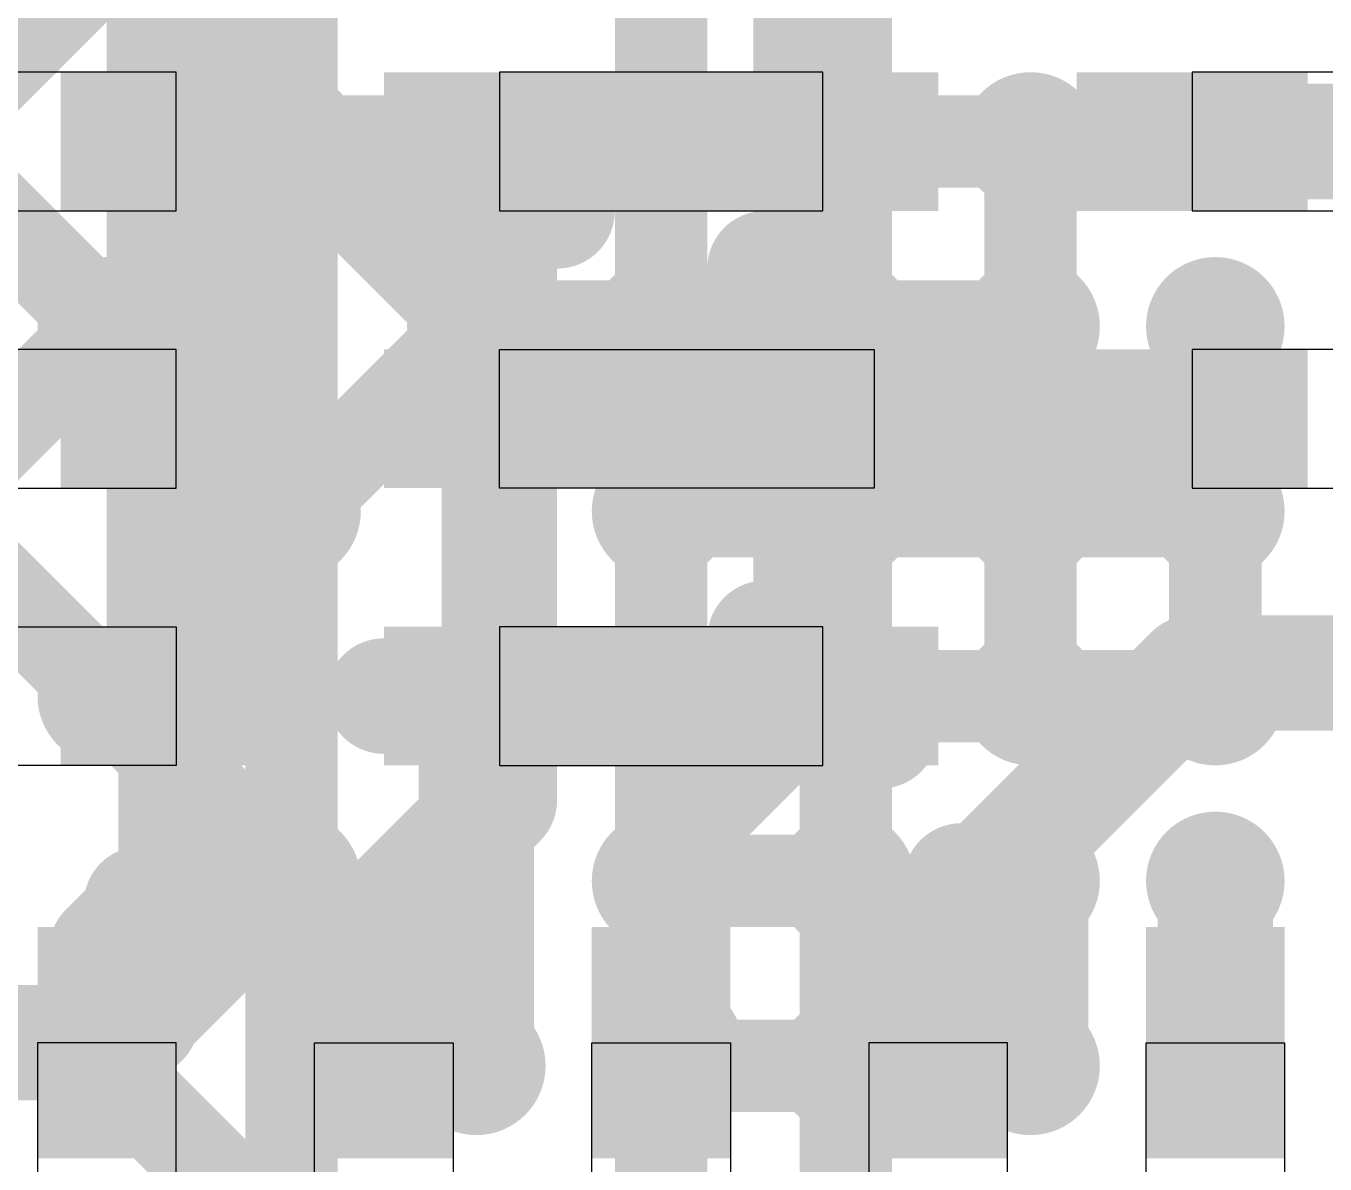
# Model space of a CAD drawing. Header units: millimetres. Extents: x 15 to 122, y 23 to 96.
# Drawn here: x 58.825 to 61.638, y 58.388 to 60.85 of the extents above; entities that cross this region are included whole.
import ezdxf

# ---------------------------------------------------------------- set-up
doc = ezdxf.new("R2010")
doc.units = ezdxf.units.MM
for name, color, linetype in [('Bottom Modules', 3, 'Continuous'), ('BottomLayer', 5, 'Continuous'), ('BottomPaste', 16, 'Continuous'), ('TopLayer', 1, 'Continuous'), ('TopPaste', 8, 'Continuous'), ('TopSolder', 216, 'Continuous')]:
    doc.layers.add(name, color=color, linetype=linetype)

msp = doc.modelspace()

# ---------------------------------------------------------------- linework, layer by layer
at = {"layer": 'Bottom Modules'}
for points in [[(58.44999994, 60.75000296), (58.44999994, 60.45000356), (59.15000108, 60.45000356), (59.15000108, 60.75000296)], [(59.84999968, 60.75000296), (59.84999968, 60.45000356), (60.55000081999999, 60.45000356), (60.55000081999999, 60.75000296)], [(62.05000036, 60.45000356), (62.05000036, 60.75000296), (61.34999922, 60.75000296), (61.34999922, 60.45000356)], [(58.44999994, 60.15000415999999), (58.44999994, 59.85000476), (59.15000108, 59.85000476), (59.15000108, 60.15000415999999)], [(60.66131035795699, 60.15000415999999), (60.66131035795699, 59.85000476), (59.84999968, 59.85000476), (59.84999968, 60.15000415999999)], [(61.35002208, 60.15000924), (61.35002208, 59.85000984), (62.04999528, 59.85000984), (62.04999528, 60.15000924)], [(59.15000108, 59.55000282), (59.15000108, 59.25000342), (58.44999994, 59.25000342), (58.44999994, 59.55000282)], [(59.84999968, 59.55000282), (59.84999968, 59.25000342), (60.55000081999999, 59.25000342), (60.55000081999999, 59.55000282)], [(59.14999854, 57.95000094), (59.14999854, 58.65000207999999), (58.84999913999999, 58.65000207999999), (58.84999913999999, 57.95000094)], [(59.75000241999999, 58.65000462), (59.75000241999999, 57.95000347999999), (59.45000302, 57.95000347999999), (59.45000302, 58.65000462)], [(60.04999927999999, 57.95000094), (60.04999927999999, 58.65000207999999), (60.34999868, 58.65000207999999), (60.34999868, 57.95000094)], [(60.95000255999999, 57.95000347999999), (60.95000255999999, 58.65000462), (60.65000316, 58.65000462), (60.65000316, 57.95000347999999)], [(61.5500039, 58.65000462), (61.5500039, 57.95000347999999), (61.2500045, 57.95000347999999), (61.2500045, 58.65000462)]]:
    msp.add_lwpolyline(points, close=True, dxfattribs=at)
at = {"layer": 'BottomLayer'}
for points, const_width in [([(59.15000108, 60.60000325999999), (59.15000108, 61.7000036)], 0.2999994), ([(60.55000081999999, 60.60000325999999), (60.55000081999999, 61.14999962)], 0.2999994), ([(60.55000081999999, 60.325), (60.55000081999999, 60.60000325999999)], 0.2999994), ([(59.15000108, 60.00000446), (59.15000108, 60.5749995)], 0.2999994), ([(59.15000108, 60.5749995), (59.15000108, 60.60000325999999)], 0.2499995), ([(59.84999968, 60.00000446), (59.84999968, 60.60000325999999)], 0.2499995), ([(61.22500328, 60.60000072), (61.22500582, 60.60000325999999)], 0.2499995), ([(61.22500582, 60.60000325999999), (61.34999921999999, 60.60000325999999)], 0.2499995), ([(61.34999921999999, 60.60000325999999), (61.49999892, 60.60000325999999)], 0.2499995), ([(61.49999892, 60.60000325999999), (61.50000146, 60.60000072)], 0.2499995), ([(61.49999892, 60.60000325999999), (61.50000146, 60.60000325999999)], 0.2499995), ([(60.55000081999999, 60.00000446), (60.55000081999999, 60.325)], 0.2999994), ([(59.15000108, 59.40000311999999), (59.15000108, 60.00000446)], 0.2999994), ([(60.55000081999999, 60.00000446), (60.5500059, 60.00000953999999)], 0.2999994), ([(60.55000081999999, 59.5250016), (60.55000081999999, 60.00000446)], 0.2999994), ([(60.5500059, 60.00000953999999), (61.35002208, 60.00000953999999)], 0.2999994), ([(59.84999968, 59.40000311999999), (59.84999968, 60.00000446)], 0.2499995), ([(60.55000081999999, 59.40000311999999), (60.55000081999999, 59.5250016)], 0.2999994), ([(60.80000286, 58.90000157999999), (61.35000176, 59.45000048)], 0.2499995), ([(61.35000176, 59.45000048), (61.82500208, 59.45000048)], 0.2499995), ([(59.15000108, 59.00000137999999), (59.15000108, 59.40000311999999)], 0.2499995), ([(59.84999968, 59.17499976), (59.84999968, 59.40000311999999)], 0.2499995), ([(60.19999898, 59.05000128), (60.55000081999999, 59.40000311999999)], 0.1999996), ([(59.60000017999999, 58.92500026), (59.84999968, 59.17499976)], 0.2499995), ([(60.19999898, 58.77500056), (60.19999898, 59.05000128)], 0.1999996), ([(58.99999884, 58.84999913999999), (59.15000108, 59.00000137999999)], 0.2499995), ([(61.4000042, 58.7750031), (61.4000042, 58.97500015999999)], 0.2499995), ([(59.60000017999999, 58.67500076), (59.60000017999999, 58.92500026)], 0.2499995), ([(60.80000286, 58.7750031), (60.80000286, 58.90000157999999)], 0.2499995), ([(59.60000017999999, 58.65000715999999), (59.60000017999999, 58.67500076)], 0.2499995), ([(58.3999975, 58.65000208), (58.99999884, 58.65000208)], 0.2499995), ([(59.60000017999999, 58.65000715999999), (59.60000272, 58.65000462)], 0.2499995)]:
    msp.add_lwpolyline(points, dxfattribs=dict(at, const_width=const_width))
for points, const_width in [([(59.0750025, 60.60000325999999, 1), (59.22499965999999, 60.60000325999999, 1)], 0.1499997), ([(59.0750025, 60.5749995, 1), (59.22499965999999, 60.5749995, 1)], 0.1499997), ([(59.08750183999999, 60.60000325999999, 1), (59.21250032, 60.60000325999999, 1)], 0.12499848), ([(59.78750044, 60.60000325999999, 1), (59.91249892, 60.60000325999999, 1)], 0.12499848), ([(60.47500223999999, 60.60000325999999, 1), (60.6249994, 60.60000325999999, 1)], 0.1499997), ([(60.47500223999999, 60.60000325999999, 1), (60.6249994, 60.60000325999999, 1)], 0.1499997), ([(60.5625027, 60.62500194, 1), (60.68750118, 60.62500194, 1)], 0.12499848), ([(61.16250403999999, 60.60000072, 1), (61.28750252, 60.60000072, 1)], 0.12499848), ([(61.16250403999999, 60.60000072, 1), (61.28750252, 60.60000072, 1)], 0.12499848), ([(61.16250658, 60.60000325999999, 1), (61.28750505999999, 60.60000325999999, 1)], 0.12499848), ([(61.16250658, 60.60000325999999, 1), (61.28750505999999, 60.60000325999999, 1)], 0.12499848), ([(61.28749998, 60.60000325999999, 1), (61.41249845999999, 60.60000325999999, 1)], 0.12499848), ([(61.28749998, 60.60000325999999, 1), (61.41249845999999, 60.60000325999999, 1)], 0.12499848), ([(61.43749967999999, 60.60000325999999, 1), (61.56249816, 60.60000325999999, 1)], 0.12499848), ([(61.43749967999999, 60.60000325999999, 1), (61.56249816, 60.60000325999999, 1)], 0.12499848), ([(61.43749967999999, 60.60000325999999, 1), (61.56249816, 60.60000325999999, 1)], 0.12499848), ([(61.43750222, 60.60000325999999, 1), (61.56250069999999, 60.60000325999999, 1)], 0.12499848), ([(61.43750222, 60.60000072, 1), (61.56250069999999, 60.60000072, 1)], 0.12499848), ([(61.43750222, 60.60000072, 1), (61.56250069999999, 60.60000072, 1)], 0.12499848), ([(58.96250082, 60.57500203999999, 1), (59.0874993, 60.57500203999999, 1)], 0.12499848), ([(59.08750183999999, 60.5749995, 1), (59.21250032, 60.5749995, 1)], 0.12499848), ([(59.63750074, 60.45000101999999, 1), (59.76249922, 60.45000101999999, 1)], 0.12499848), ([(59.91250145999999, 60.45000101999999, 1), (60.03749994, 60.45000101999999, 1)], 0.12499848), ([(60.47500223999999, 60.325, 1), (60.6249994, 60.325, 1)], 0.1499997), ([(60.47500223999999, 60.325, 1), (60.6249994, 60.325, 1)], 0.1499997), ([(60.36250055999999, 60.325, 1), (60.48749904, 60.325, 1)], 0.12499848), ([(59.23750154, 60.10000171999999, 1), (59.36250002, 60.10000171999999, 1)], 0.12499848), ([(60.63750128, 60.10000171999999, 1), (60.76249976, 60.10000171999999, 1)], 0.12499848), ([(59.0750025, 60.00000446, 1), (59.22499965999999, 60.00000446, 1)], 0.1499997), ([(59.0750025, 60.00000446, 1), (59.22499965999999, 60.00000446, 1)], 0.1499997), ([(60.47500223999999, 60.00000446, 1), (60.6249994, 60.00000446, 1)], 0.1499997), ([(60.47500223999999, 60.00000446, 1), (60.6249994, 60.00000446, 1)], 0.1499997), ([(60.47500223999999, 60.00000446, 1), (60.6249994, 60.00000446, 1)], 0.1499997), ([(60.47500732, 60.00000953999999, 1), (60.62500447999999, 60.00000953999999, 1)], 0.1499997), ([(60.47500732, 60.00000953999999, 1), (60.62500447999999, 60.00000953999999, 1)], 0.1499997), ([(61.26252161999999, 60.02500822, 1), (61.3875201, 60.02500822, 1)], 0.12499848), ([(61.2750235, 60.00000953999999, 1), (61.42502065999999, 60.00000953999999, 1)], 0.1499997), ([(59.63750074, 60.00000192, 1), (59.76249922, 60.00000192, 1)], 0.12499848), ([(59.78750044, 60.00000446, 1), (59.91249892, 60.00000446, 1)], 0.12499848), ([(59.78750044, 60.00000446, 1), (59.91249892, 60.00000446, 1)], 0.12499848), ([(59.91250145999999, 60.00000192, 1), (60.03749994, 60.00000192, 1)], 0.12499848), ([(60.48749904, 59.74999988, 1), (60.61249752, 59.74999988, 1)], 0.12499848), ([(59.13750174, 59.6250014, 1), (59.26250022, 59.6250014, 1)], 0.12499848), ([(60.47500223999999, 59.5250016, 1), (60.6249994, 59.5250016, 1)], 0.1499997), ([(60.47500223999999, 59.5250016, 1), (60.6249994, 59.5250016, 1)], 0.1499997), ([(60.36250055999999, 59.5250016, 1), (60.48749904, 59.5250016, 1)], 0.12499848), ([(61.28750252, 59.45000048, 1), (61.412501, 59.45000048, 1)], 0.12499848), ([(61.28750252, 59.45000048, 1), (61.412501, 59.45000048, 1)], 0.12499848), ([(58.96250082, 59.4250018, 1), (59.0874993, 59.4250018, 1)], 0.12499848), ([(59.0750025, 59.40000311999999, 1), (59.22499965999999, 59.40000311999999, 1)], 0.1499997), ([(60.47500223999999, 59.40000311999999, 1), (60.6249994, 59.40000311999999, 1)], 0.1499997), ([(59.08750183999999, 59.40000311999999, 1), (59.21250032, 59.40000311999999, 1)], 0.12499848), ([(59.53750093999999, 59.40000058, 1), (59.66249942, 59.40000058, 1)], 0.12499848), ([(59.78750044, 59.40000311999999, 1), (59.91249892, 59.40000311999999, 1)], 0.12499848), ([(59.78750044, 59.40000311999999, 1), (59.91249892, 59.40000311999999, 1)], 0.12499848), ([(59.78750044, 59.40000311999999, 1), (59.91249892, 59.40000311999999, 1)], 0.12499848), ([(60.50000092, 59.40000311999999, 1), (60.60000072, 59.40000311999999, 1)], 0.0999998), ([(60.6125026, 59.325002, 1), (60.73750107999999, 59.325002, 1)], 0.12499848), ([(59.78750044, 59.17499976, 1), (59.91249892, 59.17499976, 1)], 0.12499848), ([(59.78750044, 59.17499976, 1), (59.91249892, 59.17499976, 1)], 0.12499848), ([(60.14999907999999, 59.05000128, 1), (60.24999888, 59.05000128, 1)], 0.0999998), ([(60.14999907999999, 59.05000128, 1), (60.24999888, 59.05000128, 1)], 0.0999998), ([(59.08750183999999, 59.00000137999999, 1), (59.21250032, 59.00000137999999, 1)], 0.12499848), ([(59.08750183999999, 59.00000137999999, 1), (59.21250032, 59.00000137999999, 1)], 0.12499848), ([(60.18750218, 59.00000137999999, 1), (60.31250066, 59.00000137999999, 1)], 0.12499848), ([(60.78750098, 58.99999884, 1), (60.91249946, 58.99999884, 1)], 0.12499848), ([(61.33750242, 58.97500015999999, 1), (61.46250089999999, 58.97500015999999, 1)], 0.12499848), ([(61.33750496, 58.97500015999999, 1), (61.46250344, 58.97500015999999, 1)], 0.12499848), ([(59.01250072, 58.95000148, 1), (59.13749919999999, 58.95000148, 1)], 0.12499848), ([(59.53750093999999, 58.92500026, 1), (59.66249942, 58.92500026, 1)], 0.12499848), ([(59.53750093999999, 58.92500026, 1), (59.66249942, 58.92500026, 1)], 0.12499848), ([(59.53750093999999, 58.92500026, 1), (59.66249942, 58.92500026, 1)], 0.12499848), ([(60.73750362, 58.90000157999999, 1), (60.86250209999999, 58.90000157999999, 1)], 0.12499848), ([(60.73750362, 58.90000157999999, 1), (60.86250209999999, 58.90000157999999, 1)], 0.12499848), ([(58.9374996, 58.84999913999999, 1), (59.06249808, 58.84999913999999, 1)], 0.12499848), ([(60.6625025, 58.77500056, 1), (60.78750098, 58.77500056, 1)], 0.12499848), ([(60.73750362, 58.7750031, 1), (60.86250209999999, 58.7750031, 1)], 0.12499848), ([(61.33750496, 58.7750031, 1), (61.46250344, 58.7750031, 1)], 0.12499848), ([(60.14999907999999, 58.77500056, 1), (60.24999888, 58.77500056, 1)], 0.0999998), ([(59.01250072, 58.70000198, 1), (59.13749919999999, 58.70000198, 1)], 0.12499848), ([(59.53750093999999, 58.67500076, 1), (59.66249942, 58.67500076, 1)], 0.12499848), ([(59.53750093999999, 58.67500076, 1), (59.66249942, 58.67500076, 1)], 0.12499848), ([(59.53750093999999, 58.67500076, 1), (59.66249942, 58.67500076, 1)], 0.12499848), ([(58.9374996, 58.65000208, 1), (59.06249808, 58.65000208, 1)], 0.12499848), ([(59.53750093999999, 58.65000715999999, 1), (59.66249942, 58.65000715999999, 1)], 0.12499848), ([(59.53750093999999, 58.65000715999999, 1), (59.66249942, 58.65000715999999, 1)], 0.12499848), ([(59.53750348, 58.65000462, 1), (59.66250196, 58.65000462, 1)], 0.12499848), ([(60.18750218, 58.64999954, 1), (60.31250066, 58.64999954, 1)], 0.12499848)]:
    msp.add_lwpolyline(points, format="xyb", close=True, dxfattribs=dict(at, const_width=const_width))
for points in [[(59.40000058, 60.45000356), (59.40000058, 60.75000296), (58.90000157999999, 60.45000356), (58.90000157999999, 60.75000296)], [(60.09999918, 60.45000356), (60.09999918, 60.75000296), (59.60000017999999, 60.45000356), (59.60000017999999, 60.75000296)], [(60.80000032, 60.45000356), (60.80000032, 60.75000296), (60.30000132, 60.45000356), (60.30000132, 60.75000296)], [(61.59999871999999, 60.45000356), (61.59999871999999, 60.75000296), (61.09999972, 60.45000356), (61.09999972, 60.75000296)], [(59.40000058, 59.85000476), (59.40000058, 60.15000415999999), (58.90000157999999, 59.85000476), (58.90000157999999, 60.15000415999999)], [(60.09999918, 59.85000476), (60.09999918, 60.15000415999999), (59.60000017999999, 59.85000476), (59.60000017999999, 60.15000415999999)], [(60.80000032, 59.85000476), (60.80000032, 60.15000415999999), (60.30000132, 59.85000476), (60.30000132, 60.15000415999999)], [(61.10002257999999, 60.15000924), (61.10002257999999, 59.85000984), (61.60002158, 60.15000924), (61.60002158, 59.85000984)], [(59.40000058, 59.25000342), (59.40000058, 59.55000282), (58.90000157999999, 59.25000342), (58.90000157999999, 59.55000282)], [(60.09999918, 59.25000342), (60.09999918, 59.55000282), (59.60000017999999, 59.25000342), (59.60000017999999, 59.55000282)], [(60.80000032, 59.25000342), (60.80000032, 59.55000282), (60.30000132, 59.25000342), (60.30000132, 59.55000282)], [(59.14999854, 58.90000157999999), (58.84999913999999, 58.90000157999999), (59.14999854, 58.40000258), (58.84999913999999, 58.40000258)], [(59.45000302, 58.40000512), (59.75000241999999, 58.40000512), (59.45000302, 58.90000412), (59.75000241999999, 58.90000412)], [(60.34999868, 58.90000157999999), (60.04999927999999, 58.90000157999999), (60.34999868, 58.40000258), (60.04999927999999, 58.40000258)], [(60.65000316, 58.40000512), (60.95000255999999, 58.40000512), (60.65000316, 58.90000412), (60.95000255999999, 58.90000412)], [(61.2500045, 58.40000512), (61.5500039, 58.40000512), (61.2500045, 58.90000412), (61.5500039, 58.90000412)]]:
    msp.add_solid(points, dxfattribs=at)
at = {"layer": 'BottomPaste'}
for points in [[(59.40000058, 60.45000356), (59.40000058, 60.75000296), (58.90000157999999, 60.45000356), (58.90000157999999, 60.75000296)], [(59.40000058, 60.45000356), (59.40000058, 60.75000296), (58.90000157999999, 60.45000356), (58.90000157999999, 60.75000296)], [(60.09999918, 60.45000356), (60.09999918, 60.75000296), (59.60000017999999, 60.45000356), (59.60000017999999, 60.75000296)], [(60.09999918, 60.45000356), (60.09999918, 60.75000296), (59.60000017999999, 60.45000356), (59.60000017999999, 60.75000296)], [(60.80000032, 60.45000356), (60.80000032, 60.75000296), (60.30000132, 60.45000356), (60.30000132, 60.75000296)], [(60.80000032, 60.45000356), (60.80000032, 60.75000296), (60.30000132, 60.45000356), (60.30000132, 60.75000296)], [(61.59999871999999, 60.45000356), (61.59999871999999, 60.75000296), (61.09999972, 60.45000356), (61.09999972, 60.75000296)], [(61.59999871999999, 60.45000356), (61.59999871999999, 60.75000296), (61.09999972, 60.45000356), (61.09999972, 60.75000296)], [(59.40000058, 59.85000476), (59.40000058, 60.15000415999999), (58.90000157999999, 59.85000476), (58.90000157999999, 60.15000415999999)], [(59.40000058, 59.85000476), (59.40000058, 60.15000415999999), (58.90000157999999, 59.85000476), (58.90000157999999, 60.15000415999999)], [(60.09999918, 59.85000476), (60.09999918, 60.15000415999999), (59.60000017999999, 59.85000476), (59.60000017999999, 60.15000415999999)], [(60.09999918, 59.85000476), (60.09999918, 60.15000415999999), (59.60000017999999, 59.85000476), (59.60000017999999, 60.15000415999999)], [(60.80000032, 59.85000476), (60.80000032, 60.15000415999999), (60.30000132, 59.85000476), (60.30000132, 60.15000415999999)], [(60.80000032, 59.85000476), (60.80000032, 60.15000415999999), (60.30000132, 59.85000476), (60.30000132, 60.15000415999999)], [(61.10002257999999, 60.15000924), (61.10002257999999, 59.85000984), (61.60002158, 60.15000924), (61.60002158, 59.85000984)], [(61.10002257999999, 60.15000924), (61.10002257999999, 59.85000984), (61.60002158, 60.15000924), (61.60002158, 59.85000984)], [(59.40000058, 59.25000342), (59.40000058, 59.55000282), (58.90000157999999, 59.25000342), (58.90000157999999, 59.55000282)], [(59.40000058, 59.25000342), (59.40000058, 59.55000282), (58.90000157999999, 59.25000342), (58.90000157999999, 59.55000282)], [(60.09999918, 59.25000342), (60.09999918, 59.55000282), (59.60000017999999, 59.25000342), (59.60000017999999, 59.55000282)], [(60.09999918, 59.25000342), (60.09999918, 59.55000282), (59.60000017999999, 59.25000342), (59.60000017999999, 59.55000282)], [(60.80000032, 59.25000342), (60.80000032, 59.55000282), (60.30000132, 59.25000342), (60.30000132, 59.55000282)], [(60.80000032, 59.25000342), (60.80000032, 59.55000282), (60.30000132, 59.25000342), (60.30000132, 59.55000282)], [(59.14999854, 58.90000157999999), (58.84999913999999, 58.90000157999999), (59.14999854, 58.40000258), (58.84999913999999, 58.40000258)], [(59.14999854, 58.90000157999999), (58.84999913999999, 58.90000157999999), (59.14999854, 58.40000258), (58.84999913999999, 58.40000258)], [(59.45000302, 58.40000512), (59.75000241999999, 58.40000512), (59.45000302, 58.90000412), (59.75000241999999, 58.90000412)], [(59.45000302, 58.40000512), (59.75000241999999, 58.40000512), (59.45000302, 58.90000412), (59.75000241999999, 58.90000412)], [(60.34999868, 58.90000157999999), (60.04999927999999, 58.90000157999999), (60.34999868, 58.40000258), (60.04999927999999, 58.40000258)], [(60.34999868, 58.90000157999999), (60.04999927999999, 58.90000157999999), (60.34999868, 58.40000258), (60.04999927999999, 58.40000258)], [(60.65000316, 58.40000512), (60.95000255999999, 58.40000512), (60.65000316, 58.90000412), (60.95000255999999, 58.90000412)], [(60.65000316, 58.40000512), (60.95000255999999, 58.40000512), (60.65000316, 58.90000412), (60.95000255999999, 58.90000412)], [(61.2500045, 58.40000512), (61.5500039, 58.40000512), (61.2500045, 58.90000412), (61.5500039, 58.90000412)], [(61.2500045, 58.40000512), (61.5500039, 58.40000512), (61.2500045, 58.90000412), (61.5500039, 58.90000412)]]:
    msp.add_solid(points, dxfattribs=at)
at = {"layer": 'TopLayer'}
for points, const_width in [([(59.40000058, 60.60000325999999), (59.40000058, 61.40000165999999)], 0.1999996), ([(58.60000218, 60.60000325999999), (59.00000137999999, 61.00000246)], 0.1999996), ([(59.00000137999999, 61.00000246), (59.40000058, 60.60000325999999)], 0.1999996), ([(60.20000151999999, 60.60000325999999), (60.20000151999999, 61.00000246)], 0.1999996), ([(60.60000072, 60.60000325999999), (60.60000072, 61.00000246)], 0.1999996), ([(61.39999912, 60.60000325999999), (61.80000086, 60.60000325999999)], 0.2499995), ([(58.60000218, 60.60000325999999), (59.00000137999999, 60.20000151999999)], 0.1999996), ([(59.00000137999999, 60.20000151999999), (59.40000058, 60.60000072)], 0.1999996), ([(59.40000058, 60.60000072), (59.40000058, 60.60000325999999)], 0.1999996), ([(59.40000058, 60.60000325999999), (60.20000151999999, 60.60000325999999)], 0.1999996), ([(59.40000058, 59.80000485999999), (59.40000058, 60.60000072)], 0.1999996), ([(59.40000058, 60.60000072), (59.79999977999999, 60.20000151999999)], 0.1999996), ([(60.20000151999999, 60.20000151999999), (60.20000151999999, 60.60000325999999)], 0.1999996), ([(60.20000151999999, 60.60000325999999), (60.60000072, 60.60000325999999)], 0.1999996), ([(60.60000072, 60.60000325999999), (60.99999991999999, 60.60000325999999)], 0.1999996), ([(60.60000072, 60.20000151999999), (60.60000072, 60.60000325999999)], 0.1999996), ([(60.99999991999999, 60.20000151999999), (60.99999991999999, 60.60000325999999)], 0.1999996), ([(58.60000218, 59.80000232), (59.00000137999999, 60.20000151999999)], 0.1999996), ([(59.00000137999999, 60.20000151999999), (59.40000058, 59.80000232)], 0.1999996), ([(59.40000058, 59.80000232), (59.79999977999999, 60.20000151999999)], 0.1999996), ([(59.79999977999999, 60.20000151999999), (60.20000151999999, 60.20000151999999)], 0.1999996), ([(60.20000151999999, 59.80000232), (60.20000151999999, 60.20000151999999)], 0.1999996), ([(60.20000151999999, 60.20000151999999), (60.60000072, 60.20000151999999)], 0.1999996), ([(60.60000072, 60.20000151999999), (60.99999991999999, 60.20000151999999)], 0.1999996), ([(60.60000072, 59.80000232), (60.60000072, 60.20000151999999)], 0.1999996), ([(60.99999991999999, 59.80000232), (60.99999991999999, 60.20000151999999)], 0.1999996), ([(58.60000218, 59.80000232), (59.00000137999999, 59.40000311999999)], 0.1999996), ([(58.60000218, 59.80000232), (58.99999884, 59.40000311999999)], 0.1999996), ([(59.00000137999999, 59.40000311999999), (59.40000058, 59.80000232)], 0.1999996), ([(59.40000058, 59.80000232), (59.40000058, 59.80000485999999)], 0.1999996), ([(59.40000058, 59.00000392), (59.40000058, 59.80000232)], 0.1999996), ([(60.20000151999999, 59.40000311999999), (60.20000151999999, 59.80000232)], 0.1999996), ([(60.20000151999999, 59.80000232), (60.60000072, 59.80000232)], 0.1999996), ([(60.60000072, 59.80000232), (60.99999991999999, 59.80000232)], 0.1999996), ([(60.60000072, 59.40000311999999), (60.60000072, 59.80000232)], 0.1999996), ([(60.99999991999999, 59.40000311999999), (60.99999991999999, 59.80000232)], 0.1999996), ([(60.99999991999999, 59.80000232), (61.39999912, 59.80000232)], 0.1999996), ([(61.39999912, 59.40000311999999), (61.39999912, 59.80000232)], 0.1999996), ([(59.79999977999999, 59.15000362), (59.79999977999999, 59.40000311999999)], 0.2499995), ([(58.99999884, 59.40000311999999), (59.00000137999999, 59.40000311999999)], 0.1999996), ([(59.00000137999999, 59.40000311999999), (59.40000058, 59.00000137999999)], 0.1999996), ([(60.20000151999999, 59.00000137999999), (60.20000151999999, 59.40000311999999)], 0.1999996), ([(60.20000151999999, 59.40000311999999), (60.60000072, 59.40000311999999)], 0.1999996), ([(60.60000072, 59.40000311999999), (60.99999991999999, 59.40000311999999)], 0.1999996), ([(60.60000072, 59.00000137999999), (60.60000072, 59.40000311999999)], 0.1999996), ([(60.99999991999999, 59.40000311999999), (61.39999912, 59.40000311999999)], 0.1999996), ([(59.79999977999999, 58.60000218), (59.79999977999999, 59.15000362)], 0.2499995), ([(60.99999991999999, 58.60000218), (60.99999991999999, 59.00000137999999)], 0.2499995), ([(59.00000137999999, 58.60000218), (59.40000058, 59.00000137999999)], 0.1999996), ([(59.40000058, 59.00000137999999), (59.40000058, 59.00000392)], 0.1999996), ([(59.40000058, 58.20000297999999), (59.40000058, 59.00000137999999)], 0.1999996), ([(60.20000151999999, 58.60000218), (60.20000151999999, 59.00000137999999)], 0.1999996), ([(60.20000151999999, 59.00000137999999), (60.60000072, 59.00000137999999)], 0.1999996), ([(60.60000072, 58.60000218), (60.60000072, 59.00000137999999)], 0.1999996), ([(59.00000137999999, 58.60000218), (59.40000058, 58.20000297999999)], 0.1999996), ([(60.20000151999999, 58.20000297999999), (60.20000151999999, 58.60000218)], 0.1999996), ([(60.20000151999999, 58.60000218), (60.60000072, 58.60000218)], 0.1999996), ([(60.60000072, 58.20000297999999), (60.60000072, 58.60000218)], 0.1999996)]:
    msp.add_lwpolyline(points, dxfattribs=dict(at, const_width=const_width))
for points, const_width in [([(59.325002, 60.60000325999999, 1), (59.47499916, 60.60000325999999, 1)], 0.1499997), ([(59.33750134, 60.6000058, 1), (59.46249982, 60.6000058, 1)], 0.12499848), ([(60.12500293999999, 60.60000325999999, 1), (60.2750001, 60.60000325999999, 1)], 0.1499997), ([(60.13750228, 60.6000058, 1), (60.26250075999999, 60.6000058, 1)], 0.12499848), ([(60.52500214, 60.60000325999999, 1), (60.6749993, 60.60000325999999, 1)], 0.1499997), ([(60.53750148, 60.6000058, 1), (60.66249996, 60.6000058, 1)], 0.12499848), ([(60.92500133999999, 60.60000325999999, 1), (61.0749985, 60.60000325999999, 1)], 0.1499997), ([(60.91425714, 60.60173808, 1), (61.03925562, 60.60173808, 1)], 0.12499848), ([(61.32500054, 60.60000325999999, 1), (61.4749977, 60.60000325999999, 1)], 0.1499997), ([(61.33749988, 60.60000325999999, 1), (61.46249836, 60.60000325999999, 1)], 0.12499848), ([(61.33750242, 60.60000325999999, 1), (61.46250089999999, 60.60000325999999, 1)], 0.12499848), ([(59.35000067999999, 60.60000325999999, 1), (59.45000048, 60.60000325999999, 1)], 0.0999998), ([(59.35000067999999, 60.60000325999999, 1), (59.45000048, 60.60000325999999, 1)], 0.0999998), ([(59.35000067999999, 60.60000325999999, 1), (59.45000048, 60.60000325999999, 1)], 0.0999998), ([(59.35000067999999, 60.60000325999999, 1), (59.45000048, 60.60000325999999, 1)], 0.0999998), ([(59.35000067999999, 60.60000072, 1), (59.45000048, 60.60000072, 1)], 0.0999998), ([(59.35000067999999, 60.60000072, 1), (59.45000048, 60.60000072, 1)], 0.0999998), ([(59.35000067999999, 60.60000072, 1), (59.45000048, 60.60000072, 1)], 0.0999998), ([(59.35000067999999, 60.60000072, 1), (59.45000048, 60.60000072, 1)], 0.0999998), ([(60.15000162, 60.60000325999999, 1), (60.25000142, 60.60000325999999, 1)], 0.0999998), ([(60.15000162, 60.60000325999999, 1), (60.25000142, 60.60000325999999, 1)], 0.0999998), ([(60.15000162, 60.60000325999999, 1), (60.25000142, 60.60000325999999, 1)], 0.0999998), ([(60.15000162, 60.60000325999999, 1), (60.25000142, 60.60000325999999, 1)], 0.0999998), ([(60.55000081999999, 60.60000325999999, 1), (60.65000062, 60.60000325999999, 1)], 0.0999998), ([(60.55000081999999, 60.60000325999999, 1), (60.65000062, 60.60000325999999, 1)], 0.0999998), ([(60.55000081999999, 60.60000325999999, 1), (60.65000062, 60.60000325999999, 1)], 0.0999998), ([(60.55000081999999, 60.60000325999999, 1), (60.65000062, 60.60000325999999, 1)], 0.0999998), ([(60.95000002, 60.60000325999999, 1), (61.04999982, 60.60000325999999, 1)], 0.0999998), ([(60.95000002, 60.60000325999999, 1), (61.04999982, 60.60000325999999, 1)], 0.0999998), ([(58.92500279999999, 60.20000151999999, 1), (59.07499996, 60.20000151999999, 1)], 0.1499997), ([(59.72500119999999, 60.20000151999999, 1), (59.87499836, 60.20000151999999, 1)], 0.1499997), ([(60.12500293999999, 60.20000151999999, 1), (60.2750001, 60.20000151999999, 1)], 0.1499997), ([(60.52500214, 60.20000151999999, 1), (60.6749993, 60.20000151999999, 1)], 0.1499997), ([(60.92500133999999, 60.20000151999999, 1), (61.0749985, 60.20000151999999, 1)], 0.1499997), ([(61.32500054, 60.20000151999999, 1), (61.4749977, 60.20000151999999, 1)], 0.1499997), ([(58.93750214, 60.20000151999999, 1), (59.06250061999999, 60.20000151999999, 1)], 0.12499848), ([(59.73750054, 60.20000406, 1), (59.86249901999999, 60.20000406, 1)], 0.12499848), ([(60.13750228, 60.20000406, 1), (60.26250075999999, 60.20000406, 1)], 0.12499848), ([(60.53750148, 60.20000406, 1), (60.66249996, 60.20000406, 1)], 0.12499848), ([(60.93750068, 60.20000406, 1), (61.06249915999999, 60.20000406, 1)], 0.12499848), ([(61.33749988, 60.20000151999999, 1), (61.46249836, 60.20000151999999, 1)], 0.12499848), ([(58.95000148, 60.20000151999999, 1), (59.05000128, 60.20000151999999, 1)], 0.0999998), ([(58.95000148, 60.20000151999999, 1), (59.05000128, 60.20000151999999, 1)], 0.0999998), ([(58.95000148, 60.20000151999999, 1), (59.05000128, 60.20000151999999, 1)], 0.0999998), ([(58.95000148, 60.20000151999999, 1), (59.05000128, 60.20000151999999, 1)], 0.0999998), ([(59.74999988, 60.20000151999999, 1), (59.84999968, 60.20000151999999, 1)], 0.0999998), ([(59.74999988, 60.20000151999999, 1), (59.84999968, 60.20000151999999, 1)], 0.0999998), ([(59.74999988, 60.20000151999999, 1), (59.84999968, 60.20000151999999, 1)], 0.0999998), ([(60.15000162, 60.20000151999999, 1), (60.25000142, 60.20000151999999, 1)], 0.0999998), ([(60.15000162, 60.20000151999999, 1), (60.25000142, 60.20000151999999, 1)], 0.0999998), ([(60.15000162, 60.20000151999999, 1), (60.25000142, 60.20000151999999, 1)], 0.0999998), ([(60.15000162, 60.20000151999999, 1), (60.25000142, 60.20000151999999, 1)], 0.0999998), ([(60.55000081999999, 60.20000151999999, 1), (60.65000062, 60.20000151999999, 1)], 0.0999998), ([(60.55000081999999, 60.20000151999999, 1), (60.65000062, 60.20000151999999, 1)], 0.0999998), ([(60.55000081999999, 60.20000151999999, 1), (60.65000062, 60.20000151999999, 1)], 0.0999998), ([(60.55000081999999, 60.20000151999999, 1), (60.65000062, 60.20000151999999, 1)], 0.0999998), ([(60.95000002, 60.20000151999999, 1), (61.04999982, 60.20000151999999, 1)], 0.0999998), ([(60.95000002, 60.20000151999999, 1), (61.04999982, 60.20000151999999, 1)], 0.0999998), ([(60.95000002, 60.20000151999999, 1), (61.04999982, 60.20000151999999, 1)], 0.0999998), ([(59.325002, 59.80000232, 1), (59.47499916, 59.80000232, 1)], 0.1499997), ([(60.12500293999999, 59.80000232, 1), (60.2750001, 59.80000232, 1)], 0.1499997), ([(60.52500214, 59.80000232, 1), (60.6749993, 59.80000232, 1)], 0.1499997), ([(60.92500133999999, 59.80000232, 1), (61.0749985, 59.80000232, 1)], 0.1499997), ([(61.32500054, 59.80000232, 1), (61.4749977, 59.80000232, 1)], 0.1499997), ([(59.33750134, 59.80000485999999, 1), (59.46249982, 59.80000485999999, 1)], 0.12499848), ([(60.13750228, 59.80000485999999, 1), (60.26250075999999, 59.80000485999999, 1)], 0.12499848), ([(60.53750148, 59.80000485999999, 1), (60.66249996, 59.80000485999999, 1)], 0.12499848), ([(60.93750068, 59.80000485999999, 1), (61.06249915999999, 59.80000485999999, 1)], 0.12499848), ([(59.35000067999999, 59.80000485999999, 1), (59.45000048, 59.80000485999999, 1)], 0.0999998), ([(59.35000067999999, 59.80000485999999, 1), (59.45000048, 59.80000485999999, 1)], 0.0999998), ([(59.35000067999999, 59.80000232, 1), (59.45000048, 59.80000232, 1)], 0.0999998), ([(59.35000067999999, 59.80000232, 1), (59.45000048, 59.80000232, 1)], 0.0999998), ([(59.35000067999999, 59.80000232, 1), (59.45000048, 59.80000232, 1)], 0.0999998), ([(59.35000067999999, 59.80000232, 1), (59.45000048, 59.80000232, 1)], 0.0999998), ([(59.35000067999999, 59.80000232, 1), (59.45000048, 59.80000232, 1)], 0.0999998), ([(60.15000162, 59.80000232, 1), (60.25000142, 59.80000232, 1)], 0.0999998), ([(60.15000162, 59.80000232, 1), (60.25000142, 59.80000232, 1)], 0.0999998), ([(60.15000162, 59.80000232, 1), (60.25000142, 59.80000232, 1)], 0.0999998), ([(60.55000081999999, 59.80000232, 1), (60.65000062, 59.80000232, 1)], 0.0999998), ([(60.55000081999999, 59.80000232, 1), (60.65000062, 59.80000232, 1)], 0.0999998), ([(60.55000081999999, 59.80000232, 1), (60.65000062, 59.80000232, 1)], 0.0999998), ([(60.55000081999999, 59.80000232, 1), (60.65000062, 59.80000232, 1)], 0.0999998), ([(60.95000002, 59.80000232, 1), (61.04999982, 59.80000232, 1)], 0.0999998), ([(60.95000002, 59.80000232, 1), (61.04999982, 59.80000232, 1)], 0.0999998), ([(60.95000002, 59.80000232, 1), (61.04999982, 59.80000232, 1)], 0.0999998), ([(60.95000002, 59.80000232, 1), (61.04999982, 59.80000232, 1)], 0.0999998), ([(61.34999921999999, 59.80000232, 1), (61.44999902, 59.80000232, 1)], 0.0999998), ([(61.34999921999999, 59.80000232, 1), (61.44999902, 59.80000232, 1)], 0.0999998), ([(58.92500279999999, 59.40000311999999, 1), (59.07499996, 59.40000311999999, 1)], 0.1499997), ([(59.72500119999999, 59.40000311999999, 1), (59.87499836, 59.40000311999999, 1)], 0.1499997), ([(60.12500293999999, 59.40000311999999, 1), (60.2750001, 59.40000311999999, 1)], 0.1499997), ([(60.52500214, 59.40000311999999, 1), (60.6749993, 59.40000311999999, 1)], 0.1499997), ([(60.92500133999999, 59.40000311999999, 1), (61.0749985, 59.40000311999999, 1)], 0.1499997), ([(61.32500054, 59.40000311999999, 1), (61.4749977, 59.40000311999999, 1)], 0.1499997), ([(58.93750214, 59.40000566, 1), (59.06250061999999, 59.40000566, 1)], 0.12499848), ([(59.73750054, 59.40000311999999, 1), (59.86249901999999, 59.40000311999999, 1)], 0.12499848), ([(60.13750228, 59.40000566, 1), (60.26250075999999, 59.40000566, 1)], 0.12499848), ([(60.53750148, 59.40000566, 1), (60.66249996, 59.40000566, 1)], 0.12499848), ([(60.93750068, 59.40000566, 1), (61.06249915999999, 59.40000566, 1)], 0.12499848), ([(58.94999893999999, 59.40000311999999, 1), (59.04999874, 59.40000311999999, 1)], 0.0999998), ([(58.94999893999999, 59.40000311999999, 1), (59.04999874, 59.40000311999999, 1)], 0.0999998), ([(58.95000148, 59.40000311999999, 1), (59.05000128, 59.40000311999999, 1)], 0.0999998), ([(58.95000148, 59.40000311999999, 1), (59.05000128, 59.40000311999999, 1)], 0.0999998), ([(58.95000148, 59.40000311999999, 1), (59.05000128, 59.40000311999999, 1)], 0.0999998), ([(58.95000148, 59.40000311999999, 1), (59.05000128, 59.40000311999999, 1)], 0.0999998), ([(60.15000162, 59.40000311999999, 1), (60.25000142, 59.40000311999999, 1)], 0.0999998), ([(60.15000162, 59.40000311999999, 1), (60.25000142, 59.40000311999999, 1)], 0.0999998), ([(60.15000162, 59.40000311999999, 1), (60.25000142, 59.40000311999999, 1)], 0.0999998), ([(60.55000081999999, 59.40000311999999, 1), (60.65000062, 59.40000311999999, 1)], 0.0999998), ([(60.55000081999999, 59.40000311999999, 1), (60.65000062, 59.40000311999999, 1)], 0.0999998), ([(60.55000081999999, 59.40000311999999, 1), (60.65000062, 59.40000311999999, 1)], 0.0999998), ([(60.55000081999999, 59.40000311999999, 1), (60.65000062, 59.40000311999999, 1)], 0.0999998), ([(60.95000002, 59.40000311999999, 1), (61.04999982, 59.40000311999999, 1)], 0.0999998), ([(60.95000002, 59.40000311999999, 1), (61.04999982, 59.40000311999999, 1)], 0.0999998), ([(60.95000002, 59.40000311999999, 1), (61.04999982, 59.40000311999999, 1)], 0.0999998), ([(61.34999921999999, 59.40000311999999, 1), (61.44999902, 59.40000311999999, 1)], 0.0999998), ([(61.34999921999999, 59.40000311999999, 1), (61.44999902, 59.40000311999999, 1)], 0.0999998), ([(59.73750054, 59.15000362, 1), (59.86249901999999, 59.15000362, 1)], 0.12499848), ([(59.73750054, 59.15000362, 1), (59.86249901999999, 59.15000362, 1)], 0.12499848), ([(59.73750054, 59.15000362, 1), (59.86249901999999, 59.15000362, 1)], 0.12499848), ([(59.325002, 59.00000137999999, 1), (59.47499916, 59.00000137999999, 1)], 0.1499997), ([(60.12500293999999, 59.00000137999999, 1), (60.2750001, 59.00000137999999, 1)], 0.1499997), ([(60.52500214, 59.00000137999999, 1), (60.6749993, 59.00000137999999, 1)], 0.1499997), ([(60.92500133999999, 59.00000137999999, 1), (61.0749985, 59.00000137999999, 1)], 0.1499997), ([(61.32500054, 59.00000137999999, 1), (61.4749977, 59.00000137999999, 1)], 0.1499997), ([(59.33750134, 59.00000392, 1), (59.46249982, 59.00000392, 1)], 0.12499848), ([(60.13750228, 59.00000392, 1), (60.26250075999999, 59.00000392, 1)], 0.12499848), ([(60.53750148, 59.00000392, 1), (60.66249996, 59.00000392, 1)], 0.12499848), ([(60.93750068, 59.00000137999999, 1), (61.06249915999999, 59.00000137999999, 1)], 0.12499848), ([(60.93750068, 59.00000137999999, 1), (61.06249915999999, 59.00000137999999, 1)], 0.12499848), ([(59.35000067999999, 59.00000392, 1), (59.45000048, 59.00000392, 1)], 0.0999998), ([(59.35000067999999, 59.00000392, 1), (59.45000048, 59.00000392, 1)], 0.0999998), ([(59.35000067999999, 59.00000137999999, 1), (59.45000048, 59.00000137999999, 1)], 0.0999998), ([(59.35000067999999, 59.00000137999999, 1), (59.45000048, 59.00000137999999, 1)], 0.0999998), ([(59.35000067999999, 59.00000137999999, 1), (59.45000048, 59.00000137999999, 1)], 0.0999998), ([(59.35000067999999, 59.00000137999999, 1), (59.45000048, 59.00000137999999, 1)], 0.0999998), ([(60.15000162, 59.00000137999999, 1), (60.25000142, 59.00000137999999, 1)], 0.0999998), ([(60.15000162, 59.00000137999999, 1), (60.25000142, 59.00000137999999, 1)], 0.0999998), ([(60.15000162, 59.00000137999999, 1), (60.25000142, 59.00000137999999, 1)], 0.0999998), ([(60.55000081999999, 59.00000137999999, 1), (60.65000062, 59.00000137999999, 1)], 0.0999998), ([(60.55000081999999, 59.00000137999999, 1), (60.65000062, 59.00000137999999, 1)], 0.0999998), ([(60.55000081999999, 59.00000137999999, 1), (60.65000062, 59.00000137999999, 1)], 0.0999998), ([(58.92500279999999, 58.60000218, 1), (59.07499996, 58.60000218, 1)], 0.1499997), ([(58.93750214, 58.60000471999999, 1), (59.06250061999999, 58.60000471999999, 1)], 0.12499848), ([(59.72500119999999, 58.60000218, 1), (59.87499836, 58.60000218, 1)], 0.1499997), ([(60.12500293999999, 58.60000218, 1), (60.2750001, 58.60000218, 1)], 0.1499997), ([(60.13750228, 58.60000471999999, 1), (60.26250075999999, 58.60000471999999, 1)], 0.12499848), ([(60.52500214, 58.60000218, 1), (60.6749993, 58.60000218, 1)], 0.1499997), ([(60.92500133999999, 58.60000218, 1), (61.0749985, 58.60000218, 1)], 0.1499997), ([(61.32500054, 58.60000218, 1), (61.4749977, 58.60000218, 1)], 0.1499997), ([(61.33927788, 58.62664169999999, 1), (61.46427636, 58.62664169999999, 1)], 0.12499848), ([(58.95000148, 58.60000218, 1), (59.05000128, 58.60000218, 1)], 0.0999998), ([(58.95000148, 58.60000218, 1), (59.05000128, 58.60000218, 1)], 0.0999998), ([(59.73750054, 58.60000218, 1), (59.86249901999999, 58.60000218, 1)], 0.12499848), ([(59.73750054, 58.60000218, 1), (59.86249901999999, 58.60000218, 1)], 0.12499848), ([(60.15000162, 58.60000218, 1), (60.25000142, 58.60000218, 1)], 0.0999998), ([(60.15000162, 58.60000218, 1), (60.25000142, 58.60000218, 1)], 0.0999998), ([(60.15000162, 58.60000218, 1), (60.25000142, 58.60000218, 1)], 0.0999998), ([(60.53750148, 58.60000218, 1), (60.66249996, 58.60000218, 1)], 0.12499848), ([(60.55000081999999, 58.60000218, 1), (60.65000062, 58.60000218, 1)], 0.0999998), ([(60.55000081999999, 58.60000218, 1), (60.65000062, 58.60000218, 1)], 0.0999998), ([(60.55000081999999, 58.60000218, 1), (60.65000062, 58.60000218, 1)], 0.0999998), ([(60.93750068, 58.60000218, 1), (61.06249915999999, 58.60000218, 1)], 0.12499848), ([(60.93750068, 58.60000218, 1), (61.06249915999999, 58.60000218, 1)], 0.12499848)]:
    msp.add_lwpolyline(points, format="xyb", close=True, dxfattribs=dict(at, const_width=const_width))
at = {"layer": 'TopPaste', "const_width": 0.1499997}
for points in [[(59.325002, 60.60000325999999, 1), (59.47499916, 60.60000325999999, 1)], [(59.325002, 60.60000325999999, 1), (59.47499916, 60.60000325999999, 1)], [(60.12500293999999, 60.60000325999999, 1), (60.2750001, 60.60000325999999, 1)], [(60.12500293999999, 60.60000325999999, 1), (60.2750001, 60.60000325999999, 1)], [(60.52500214, 60.60000325999999, 1), (60.6749993, 60.60000325999999, 1)], [(60.52500214, 60.60000325999999, 1), (60.6749993, 60.60000325999999, 1)], [(60.92500133999999, 60.60000325999999, 1), (61.0749985, 60.60000325999999, 1)], [(60.92500133999999, 60.60000325999999, 1), (61.0749985, 60.60000325999999, 1)], [(61.32500054, 60.60000325999999, 1), (61.4749977, 60.60000325999999, 1)], [(61.32500054, 60.60000325999999, 1), (61.4749977, 60.60000325999999, 1)], [(58.92500279999999, 60.20000151999999, 1), (59.07499996, 60.20000151999999, 1)], [(58.92500279999999, 60.20000151999999, 1), (59.07499996, 60.20000151999999, 1)], [(59.72500119999999, 60.20000151999999, 1), (59.87499836, 60.20000151999999, 1)], [(59.72500119999999, 60.20000151999999, 1), (59.87499836, 60.20000151999999, 1)], [(60.12500293999999, 60.20000151999999, 1), (60.2750001, 60.20000151999999, 1)], [(60.12500293999999, 60.20000151999999, 1), (60.2750001, 60.20000151999999, 1)], [(60.52500214, 60.20000151999999, 1), (60.6749993, 60.20000151999999, 1)], [(60.52500214, 60.20000151999999, 1), (60.6749993, 60.20000151999999, 1)], [(60.92500133999999, 60.20000151999999, 1), (61.0749985, 60.20000151999999, 1)], [(60.92500133999999, 60.20000151999999, 1), (61.0749985, 60.20000151999999, 1)], [(61.32500054, 60.20000151999999, 1), (61.4749977, 60.20000151999999, 1)], [(61.32500054, 60.20000151999999, 1), (61.4749977, 60.20000151999999, 1)], [(59.325002, 59.80000232, 1), (59.47499916, 59.80000232, 1)], [(59.325002, 59.80000232, 1), (59.47499916, 59.80000232, 1)], [(60.12500293999999, 59.80000232, 1), (60.2750001, 59.80000232, 1)], [(60.12500293999999, 59.80000232, 1), (60.2750001, 59.80000232, 1)], [(60.52500214, 59.80000232, 1), (60.6749993, 59.80000232, 1)], [(60.52500214, 59.80000232, 1), (60.6749993, 59.80000232, 1)], [(60.92500133999999, 59.80000232, 1), (61.0749985, 59.80000232, 1)], [(60.92500133999999, 59.80000232, 1), (61.0749985, 59.80000232, 1)], [(61.32500054, 59.80000232, 1), (61.4749977, 59.80000232, 1)], [(61.32500054, 59.80000232, 1), (61.4749977, 59.80000232, 1)], [(58.92500279999999, 59.40000311999999, 1), (59.07499996, 59.40000311999999, 1)], [(58.92500279999999, 59.40000311999999, 1), (59.07499996, 59.40000311999999, 1)], [(59.72500119999999, 59.40000311999999, 1), (59.87499836, 59.40000311999999, 1)], [(59.72500119999999, 59.40000311999999, 1), (59.87499836, 59.40000311999999, 1)], [(60.12500293999999, 59.40000311999999, 1), (60.2750001, 59.40000311999999, 1)], [(60.12500293999999, 59.40000311999999, 1), (60.2750001, 59.40000311999999, 1)], [(60.52500214, 59.40000311999999, 1), (60.6749993, 59.40000311999999, 1)], [(60.52500214, 59.40000311999999, 1), (60.6749993, 59.40000311999999, 1)], [(60.92500133999999, 59.40000311999999, 1), (61.0749985, 59.40000311999999, 1)], [(60.92500133999999, 59.40000311999999, 1), (61.0749985, 59.40000311999999, 1)], [(61.32500054, 59.40000311999999, 1), (61.4749977, 59.40000311999999, 1)], [(61.32500054, 59.40000311999999, 1), (61.4749977, 59.40000311999999, 1)], [(59.325002, 59.00000137999999, 1), (59.47499916, 59.00000137999999, 1)], [(59.325002, 59.00000137999999, 1), (59.47499916, 59.00000137999999, 1)], [(60.12500293999999, 59.00000137999999, 1), (60.2750001, 59.00000137999999, 1)], [(60.12500293999999, 59.00000137999999, 1), (60.2750001, 59.00000137999999, 1)], [(60.52500214, 59.00000137999999, 1), (60.6749993, 59.00000137999999, 1)], [(60.52500214, 59.00000137999999, 1), (60.6749993, 59.00000137999999, 1)], [(60.92500133999999, 59.00000137999999, 1), (61.0749985, 59.00000137999999, 1)], [(60.92500133999999, 59.00000137999999, 1), (61.0749985, 59.00000137999999, 1)], [(61.32500054, 59.00000137999999, 1), (61.4749977, 59.00000137999999, 1)], [(61.32500054, 59.00000137999999, 1), (61.4749977, 59.00000137999999, 1)], [(58.92500279999999, 58.60000218, 1), (59.07499996, 58.60000218, 1)], [(58.92500279999999, 58.60000218, 1), (59.07499996, 58.60000218, 1)], [(59.72500119999999, 58.60000218, 1), (59.87499836, 58.60000218, 1)], [(59.72500119999999, 58.60000218, 1), (59.87499836, 58.60000218, 1)], [(60.12500293999999, 58.60000218, 1), (60.2750001, 58.60000218, 1)], [(60.12500293999999, 58.60000218, 1), (60.2750001, 58.60000218, 1)], [(60.52500214, 58.60000218, 1), (60.6749993, 58.60000218, 1)], [(60.52500214, 58.60000218, 1), (60.6749993, 58.60000218, 1)], [(60.92500133999999, 58.60000218, 1), (61.0749985, 58.60000218, 1)], [(60.92500133999999, 58.60000218, 1), (61.0749985, 58.60000218, 1)], [(61.32500054, 58.60000218, 1), (61.4749977, 58.60000218, 1)], [(61.32500054, 58.60000218, 1), (61.4749977, 58.60000218, 1)]]:
    msp.add_lwpolyline(points, format="xyb", close=True, dxfattribs=at)
at = {"layer": 'TopSolder', "const_width": 0.10999978}
for points in [[(59.34500196, 60.60000325999999, 1), (59.4549992, 60.60000325999999, 1)], [(59.34500196, 60.60000325999999, 1), (59.4549992, 60.60000325999999, 1)], [(60.14500289999999, 60.60000325999999, 1), (60.25500014, 60.60000325999999, 1)], [(60.14500289999999, 60.60000325999999, 1), (60.25500014, 60.60000325999999, 1)], [(60.5450021, 60.60000325999999, 1), (60.65499934, 60.60000325999999, 1)], [(60.5450021, 60.60000325999999, 1), (60.65499934, 60.60000325999999, 1)], [(60.94500129999999, 60.60000325999999, 1), (61.05499854, 60.60000325999999, 1)], [(60.94500129999999, 60.60000325999999, 1), (61.05499854, 60.60000325999999, 1)], [(61.3450005, 60.60000325999999, 1), (61.45499774, 60.60000325999999, 1)], [(61.3450005, 60.60000325999999, 1), (61.45499774, 60.60000325999999, 1)], [(58.94500275999999, 60.20000151999999, 1), (59.055, 60.20000151999999, 1)], [(58.94500275999999, 60.20000151999999, 1), (59.055, 60.20000151999999, 1)], [(59.74500115999999, 60.20000151999999, 1), (59.8549984, 60.20000151999999, 1)], [(59.74500115999999, 60.20000151999999, 1), (59.8549984, 60.20000151999999, 1)], [(60.14500289999999, 60.20000151999999, 1), (60.25500014, 60.20000151999999, 1)], [(60.14500289999999, 60.20000151999999, 1), (60.25500014, 60.20000151999999, 1)], [(60.5450021, 60.20000151999999, 1), (60.65499934, 60.20000151999999, 1)], [(60.5450021, 60.20000151999999, 1), (60.65499934, 60.20000151999999, 1)], [(60.94500129999999, 60.20000151999999, 1), (61.05499854, 60.20000151999999, 1)], [(60.94500129999999, 60.20000151999999, 1), (61.05499854, 60.20000151999999, 1)], [(61.3450005, 60.20000151999999, 1), (61.45499774, 60.20000151999999, 1)], [(61.3450005, 60.20000151999999, 1), (61.45499774, 60.20000151999999, 1)], [(59.34500196, 59.80000232, 1), (59.4549992, 59.80000232, 1)], [(59.34500196, 59.80000232, 1), (59.4549992, 59.80000232, 1)], [(60.14500289999999, 59.80000232, 1), (60.25500014, 59.80000232, 1)], [(60.14500289999999, 59.80000232, 1), (60.25500014, 59.80000232, 1)], [(60.5450021, 59.80000232, 1), (60.65499934, 59.80000232, 1)], [(60.5450021, 59.80000232, 1), (60.65499934, 59.80000232, 1)], [(60.94500129999999, 59.80000232, 1), (61.05499854, 59.80000232, 1)], [(60.94500129999999, 59.80000232, 1), (61.05499854, 59.80000232, 1)], [(61.3450005, 59.80000232, 1), (61.45499774, 59.80000232, 1)], [(61.3450005, 59.80000232, 1), (61.45499774, 59.80000232, 1)], [(58.94500275999999, 59.40000311999999, 1), (59.055, 59.40000311999999, 1)], [(58.94500275999999, 59.40000311999999, 1), (59.055, 59.40000311999999, 1)], [(59.74500115999999, 59.40000311999999, 1), (59.8549984, 59.40000311999999, 1)], [(59.74500115999999, 59.40000311999999, 1), (59.8549984, 59.40000311999999, 1)], [(60.14500289999999, 59.40000311999999, 1), (60.25500014, 59.40000311999999, 1)], [(60.14500289999999, 59.40000311999999, 1), (60.25500014, 59.40000311999999, 1)], [(60.5450021, 59.40000311999999, 1), (60.65499934, 59.40000311999999, 1)], [(60.5450021, 59.40000311999999, 1), (60.65499934, 59.40000311999999, 1)], [(60.94500129999999, 59.40000311999999, 1), (61.05499854, 59.40000311999999, 1)], [(60.94500129999999, 59.40000311999999, 1), (61.05499854, 59.40000311999999, 1)], [(61.3450005, 59.40000311999999, 1), (61.45499774, 59.40000311999999, 1)], [(61.3450005, 59.40000311999999, 1), (61.45499774, 59.40000311999999, 1)], [(59.34500196, 59.00000137999999, 1), (59.4549992, 59.00000137999999, 1)], [(59.34500196, 59.00000137999999, 1), (59.4549992, 59.00000137999999, 1)], [(60.14500289999999, 59.00000137999999, 1), (60.25500014, 59.00000137999999, 1)], [(60.14500289999999, 59.00000137999999, 1), (60.25500014, 59.00000137999999, 1)], [(60.5450021, 59.00000137999999, 1), (60.65499934, 59.00000137999999, 1)], [(60.5450021, 59.00000137999999, 1), (60.65499934, 59.00000137999999, 1)], [(60.94500129999999, 59.00000137999999, 1), (61.05499854, 59.00000137999999, 1)], [(60.94500129999999, 59.00000137999999, 1), (61.05499854, 59.00000137999999, 1)], [(61.3450005, 59.00000137999999, 1), (61.45499774, 59.00000137999999, 1)], [(61.3450005, 59.00000137999999, 1), (61.45499774, 59.00000137999999, 1)], [(58.94500275999999, 58.60000218, 1), (59.055, 58.60000218, 1)], [(58.94500275999999, 58.60000218, 1), (59.055, 58.60000218, 1)], [(59.74500115999999, 58.60000218, 1), (59.8549984, 58.60000218, 1)], [(59.74500115999999, 58.60000218, 1), (59.8549984, 58.60000218, 1)], [(60.14500289999999, 58.60000218, 1), (60.25500014, 58.60000218, 1)], [(60.14500289999999, 58.60000218, 1), (60.25500014, 58.60000218, 1)], [(60.5450021, 58.60000218, 1), (60.65499934, 58.60000218, 1)], [(60.5450021, 58.60000218, 1), (60.65499934, 58.60000218, 1)], [(60.94500129999999, 58.60000218, 1), (61.05499854, 58.60000218, 1)], [(60.94500129999999, 58.60000218, 1), (61.05499854, 58.60000218, 1)], [(61.3450005, 58.60000218, 1), (61.45499774, 58.60000218, 1)], [(61.3450005, 58.60000218, 1), (61.45499774, 58.60000218, 1)]]:
    msp.add_lwpolyline(points, format="xyb", close=True, dxfattribs=at)

doc.saveas('drawing.dxf')
